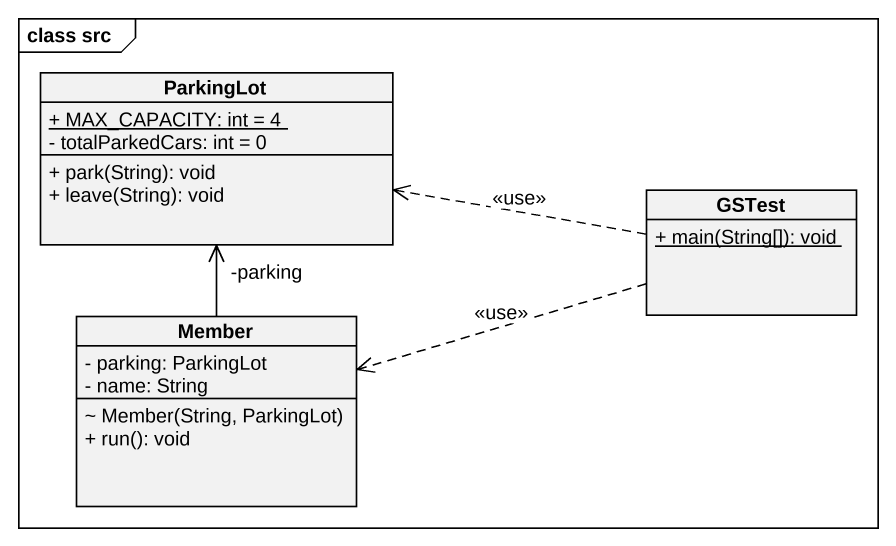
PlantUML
@startuml
mainframe class src
hide circle
hide empty members
skinparam classAttributeIconSize 0
class ParkingLot {
  {static} + MAX_CAPACITY: int = 4
  - totalParkedCars: int = 0
  + park(String): void
  + leave(String): void
}
class GSTest {
  {static} + main(String[]): void
}
class Member {
  - parking: ParkingLot
  - name: String
  ~ Member(String, ParkingLot)
  + run(): void
}
GSTest .left.> ParkingLot : <<use>>
GSTest .left.> Member : <<use>>
Member -up-> "-parking" ParkingLot
@enduml
